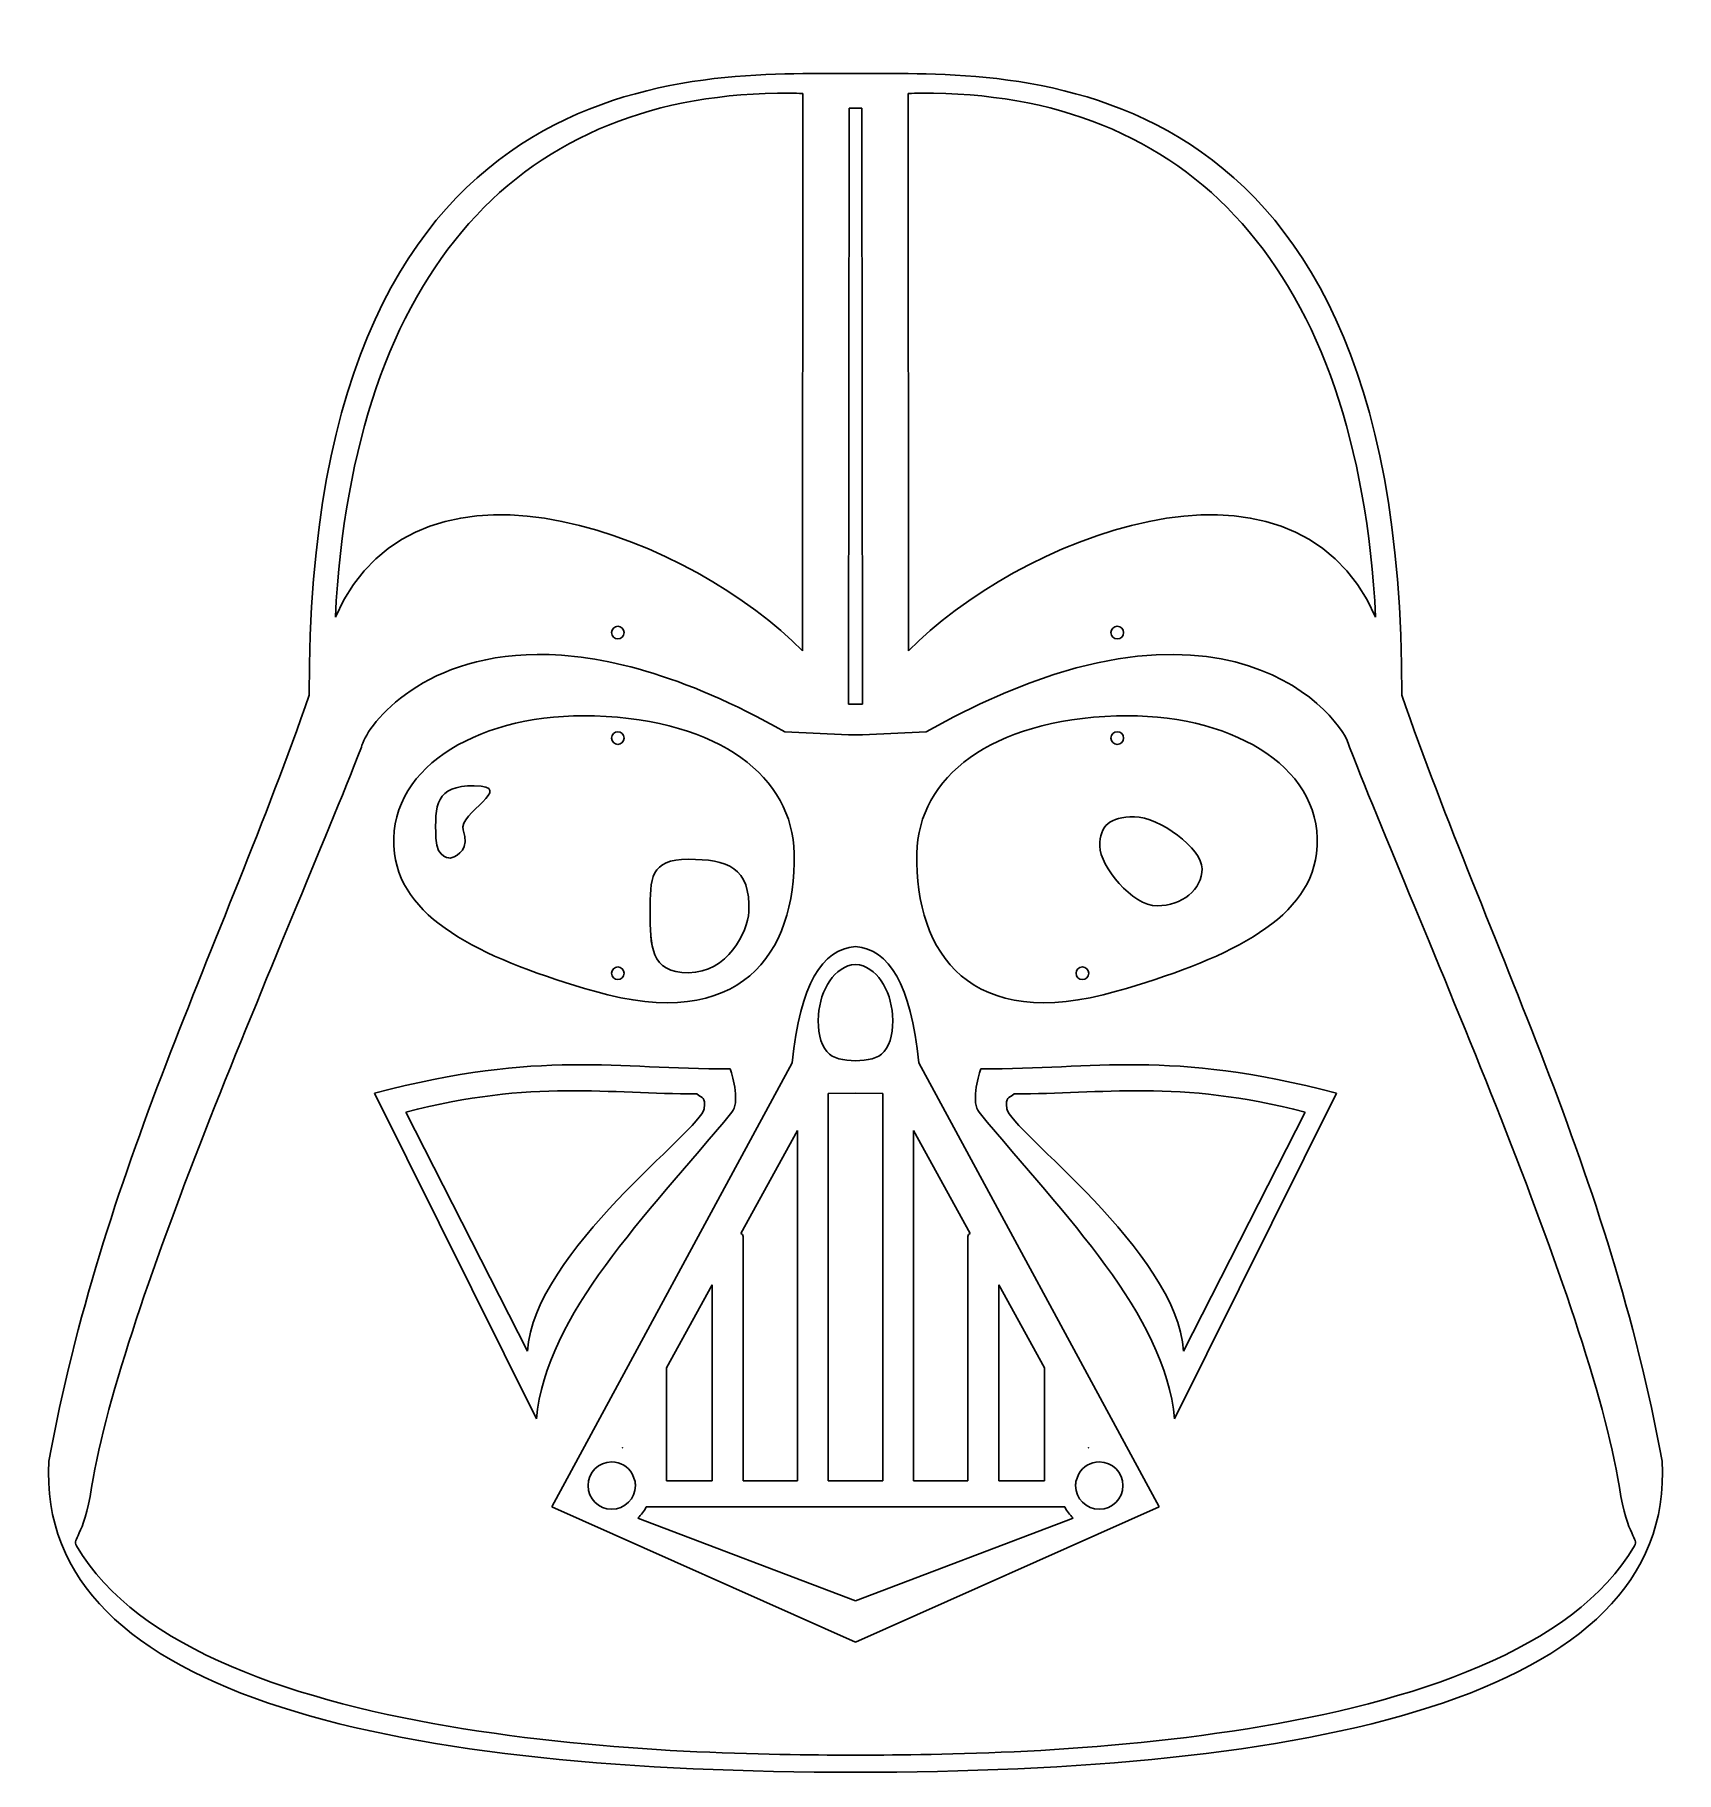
# Model space of a CAD drawing. Extents: x 20 to 176, y 93 to 258.
import ezdxf

# ---------------------------------------------------------------- set-up
doc = ezdxf.new("R2010")
doc.units = 0
doc.layers.add('Calque_2', color=7, linetype='CONTINUOUS')

msp = doc.modelspace()

# ---------------------------------------------------------------- linework, layer by layer
at = {"layer": 'Calque_2', "color": 7}
for p, q in [((98.214437, 254.779666), (98.214437, 254.779666)), ((91.976332, 252.901124), (91.976332, 252.901124)), ((93.197827, 252.878518), (93.161445, 199.774989)), ((103.266875, 199.774995), (103.230494, 252.878524)), ((104.451988, 252.90113), (104.451988, 252.901124)), ((97.537544, 194.682854), (97.611407, 251.490013)), ((97.611407, 251.490013), (98.816914, 251.490013)), ((98.816914, 251.490013), (98.890777, 194.708225)), ((75.577127, 202.115455), (75.577127, 202.115455)), ((123.151965, 202.115455), (123.151965, 202.115455)), ((67.889879, 199.435998), (67.889879, 199.435998)), ((98.890777, 194.708225), (97.537544, 194.682854)), ((72.325507, 193.591449), (72.325507, 193.591464)), ((75.577127, 192.06625), (75.577127, 192.06625)), ((91.476932, 192.063493), (97.533686, 191.776312)), ((98.894635, 191.776312), (104.951389, 192.063493)), ((123.151965, 192.06625), (123.151965, 192.06625)), ((124.102814, 193.591478), (124.102814, 193.591464)), ((97.533686, 191.776312), (98.894635, 191.776312)), ((61.887695, 186.921757), (61.887695, 186.921757)), ((124.775846, 183.962834), (124.775846, 183.962834)), ((82.298647, 179.916914), (82.298647, 179.916914)), ((88.055346, 174.914457), (88.055346, 174.914457)), ((75.577127, 169.6599), (75.577127, 169.6599)), ((119.825934, 169.6599), (119.825934, 169.6599)), ((101.740561, 165.083711), (101.740561, 165.083711)), ((92.17918, 160.531224), (69.279493, 118.212773)), ((71.234653, 160.343812), (71.234653, 160.343812)), ((92.17918, 160.531224), (92.17918, 160.531224)), ((127.148827, 118.212773), (104.249141, 160.531224)), ((125.193668, 160.343812), (125.193668, 160.343812)), ((52.394115, 157.641201), (67.815466, 126.596757)), ((70.658632, 157.864995), (70.658632, 157.864995)), ((95.617103, 157.596553), (98.214431, 157.624127)), ((95.617103, 120.759388), (95.617103, 157.596553)), ((98.214431, 157.624127), (100.811206, 157.596553)), ((100.811206, 157.596553), (100.811206, 120.759388)), ((125.769686, 157.864995), (125.769686, 157.864995)), ((128.612855, 126.596757), (144.034205, 157.641201)), ((66.959426, 133.058655), (55.365715, 155.833215)), ((141.062603, 155.833215), (129.468894, 133.058655)), ((87.277231, 144.261003), (92.694015, 154.074287)), ((92.694015, 154.074287), (92.694015, 120.759388)), ((103.734306, 154.074287), (109.151098, 144.261003)), ((103.734314, 120.759388), (103.734306, 154.074287)), ((87.499371, 120.718048), (87.499371, 143.980985)), ((108.928958, 143.980985), (108.928958, 120.718048)), ((80.213398, 131.46509), (84.576268, 139.368966)), ((84.576268, 139.368966), (84.576268, 120.718048)), ((111.852052, 139.368402), (116.214923, 131.465076)), ((111.852052, 120.718034), (111.852052, 139.368402)), ((80.213398, 120.718048), (80.213398, 131.46509)), ((116.214923, 131.465076), (116.214923, 120.718034)), ((74.992286, 122.507828), (74.992286, 122.507828)), ((76.011487, 123.852806), (76.028573, 123.883661)), ((76.028573, 123.883661), (76.04401, 123.841771)), ((120.384327, 123.84176), (120.399748, 123.883661)), ((120.399748, 123.883661), (120.416851, 123.852795)), ((121.436034, 122.507828), (121.436034, 122.507828)), ((76.941937, 121.3828), (77.212032, 120.643617)), ((119.216289, 120.643617), (119.486384, 121.3828)), ((84.576268, 120.718048), (80.213398, 120.718048)), ((92.697881, 120.718048), (87.499371, 120.718048)), ((98.214426, 120.718048), (95.612701, 120.718048)), ((100.815608, 120.718048), (98.214426, 120.718048)), ((108.928958, 120.718048), (103.730448, 120.718048)), ((116.214923, 120.718034), (111.852052, 120.718034)), ((69.279493, 118.212773), (98.214437, 105.339691)), ((78.274774, 118.212773), (98.214437, 118.212773)), ((98.214437, 118.212773), (118.153547, 118.212773)), ((98.214437, 105.339691), (127.148827, 118.212773)), ((98.214437, 109.280329), (77.478819, 117.147827)), ((118.949501, 117.147827), (98.214437, 109.280329))]:
    msp.add_line(p, q, dxfattribs=at)
for points in [[(98.214437, 254.779666), (85.620671, 254.578831), (45.947762, 258.473043), (46.187431, 195.569774)], [(150.24089, 195.569774), (150.480559, 258.473043), (110.808203, 254.578831), (98.214437, 254.779666)], [(48.665144, 202.9974), (50.37262, 236.240959), (66.466587, 253.11097), (91.976332, 252.901124)], [(91.976332, 252.901124), (92.381248, 252.897794), (92.788184, 252.890456), (93.197827, 252.878518)], [(103.230494, 252.878524), (103.640136, 252.890462), (104.04707, 252.897799), (104.451988, 252.90113)], [(104.451988, 252.901124), (129.961733, 253.11097), (146.055701, 236.240959), (147.763176, 202.9974)], [(93.161445, 199.774989), (83.180758, 210.07435), (56.884895, 221.293736), (48.665144, 202.9974)], [(147.763176, 202.9974), (139.543426, 221.293736), (113.247562, 210.07435), (103.266875, 199.774995)], [(104.951389, 192.063493), (133.504051, 208.197553), (144.791537, 193.206306), (145.267274, 190.612695)], [(74.977405, 201.515183), (74.977255, 201.846551), (75.245759, 202.115303), (75.577127, 202.115455)], [(75.577127, 202.115455), (75.90871, 202.115605), (76.177549, 201.846766), (76.1774, 201.515183)], [(122.552243, 201.515183), (122.552093, 201.846551), (122.820597, 202.115303), (123.151965, 202.115455)], [(123.151965, 202.115455), (123.483551, 202.115608), (123.75239, 201.846768), (123.75224, 201.515183)], [(75.577127, 200.91546), (75.245973, 200.915613), (74.977557, 201.184029), (74.977405, 201.515183)], [(76.1774, 201.515183), (76.177247, 201.183814), (75.908495, 200.915311), (75.577127, 200.91546)], [(123.151965, 200.91546), (122.820811, 200.915613), (122.552395, 201.184029), (122.552243, 201.515183)], [(123.75224, 201.515183), (123.752088, 201.183811), (123.483336, 200.915308), (123.151965, 200.91546)], [(51.161047, 190.612695), (51.473247, 192.314752), (56.441377, 199.35614), (67.889879, 199.435998)], [(67.889879, 199.435998), (73.886712, 199.477829), (81.661954, 197.609577), (91.476932, 192.063493)], [(46.187431, 195.569774), (37.771761, 171.390438), (26.420378, 150.14679), (21.384397, 122.58777)], [(175.043925, 122.58777), (170.007943, 150.14679), (158.656559, 171.390438), (150.24089, 195.569774)], [(72.325507, 193.591464), (61.881509, 193.600156), (53.343909, 188.387943), (54.312343, 180.460411)], [(73.34195, 193.574375), (73.001333, 193.585579), (72.662412, 193.591195), (72.325507, 193.591449)], [(92.371553, 180.460411), (92.229711, 187.760202), (85.327589, 193.179213), (73.34195, 193.574375)], [(74.977405, 191.465977), (74.977255, 191.797346), (75.245759, 192.066098), (75.577127, 192.06625)], [(75.577127, 192.06625), (75.90871, 192.0664), (76.177549, 191.79756), (76.1774, 191.465977)], [(123.086371, 193.574389), (111.100732, 193.179227), (104.198609, 187.760216), (104.056767, 180.460426)], [(122.552243, 191.465977), (122.552093, 191.797346), (122.820597, 192.066098), (123.151965, 192.06625)], [(124.102814, 193.591464), (123.765908, 193.591181), (123.426988, 193.585593), (123.086371, 193.574389)], [(123.151965, 192.06625), (123.483551, 192.066402), (123.75239, 191.797563), (123.75224, 191.465977)], [(142.115977, 180.460426), (143.084412, 188.387957), (134.546803, 193.600156), (124.102814, 193.591478)], [(25.447956, 120.076983), (28.388615, 137.960039), (43.984785, 172.277626), (51.161047, 190.612695)], [(75.577127, 190.866255), (75.245973, 190.866408), (74.977557, 191.134824), (74.977405, 191.465977)], [(76.1774, 191.465977), (76.177247, 191.134609), (75.908495, 190.866106), (75.577127, 190.866255)], [(123.151965, 190.866255), (122.820811, 190.866408), (122.552395, 191.134824), (122.552243, 191.465977)], [(123.75224, 191.465977), (123.752088, 191.134606), (123.483336, 190.866103), (123.151965, 190.866255)], [(145.267274, 190.612695), (152.443536, 172.277626), (168.039706, 137.960039), (170.980365, 120.076983)], [(58.247469, 181.919481), (58.135997, 185.125576), (58.207315, 186.921757), (61.887695, 186.921757)], [(61.887695, 186.921757), (66.013525, 186.921757), (60.3183, 184.258504), (60.840936, 182.725908)], [(121.490051, 181.183056), (121.490051, 183.131394), (122.410006, 183.962834), (124.775846, 183.962834)], [(124.775846, 183.962834), (127.141684, 183.962834), (131.233333, 180.957952), (131.233333, 179.009614)], [(60.840936, 182.725908), (61.462409, 180.903492), (60.413115, 180.291425), (59.69, 180.04204)], [(54.312343, 180.460411), (55.114018, 173.897971), (63.237008, 170.259032), (73.34195, 167.346451)], [(59.69, 180.04204), (59.69, 180.04204), (58.318741, 179.869579), (58.247469, 181.919481)], [(73.34195, 167.346451), (87.230356, 163.343346), (92.556937, 170.919802), (92.371553, 180.460411)], [(104.056767, 180.460426), (103.871384, 170.919816), (109.197964, 163.34336), (123.086371, 167.346465)], [(126.949841, 175.481836), (124.584003, 175.481836), (121.490051, 179.234718), (121.490051, 181.183056)], [(123.086371, 167.346465), (133.191312, 170.259046), (141.314303, 173.897986), (142.115977, 180.460426)], [(78.658458, 174.914457), (78.658458, 178.122491), (78.618187, 179.916764), (82.298568, 179.916767)], [(78.658421, 174.914635), (78.658421, 178.122669), (78.618258, 179.916911), (82.298647, 179.916914)], [(82.298568, 179.916767), (85.978949, 179.916767), (88.245425, 179.155385), (88.055346, 174.914457)], [(82.298647, 179.916914), (85.979028, 179.916914), (88.245617, 179.155563), (88.055537, 174.914635)], [(131.233333, 179.009614), (131.233333, 177.061276), (129.315678, 175.481836), (126.949841, 175.481836)], [(82.317937, 169.105928), (78.637556, 169.105928), (78.658421, 171.706601), (78.658421, 174.914635)], [(82.31796, 169.105799), (78.637579, 169.105799), (78.658458, 171.706423), (78.658458, 174.914457)], [(88.055537, 174.914635), (87.969324, 172.991096), (85.998318, 169.105928), (82.317937, 169.105928)], [(88.055346, 174.914457), (87.969132, 172.990918), (85.998341, 169.105799), (82.31796, 169.105799)], [(98.214437, 171.622778), (95.004811, 171.270912), (92.969495, 168.097368), (92.17918, 160.531224)], [(104.249141, 160.531224), (103.458826, 168.097368), (101.424063, 171.270912), (98.214437, 171.622778)], [(74.977405, 169.059627), (74.977255, 169.390995), (75.245759, 169.659747), (75.577127, 169.6599)], [(75.577127, 168.459905), (75.245973, 168.460057), (74.977557, 168.728473), (74.977405, 169.059627)], [(75.577127, 169.6599), (75.90871, 169.660049), (76.177549, 169.39121), (76.1774, 169.059627)], [(76.1774, 169.059627), (76.177247, 168.728259), (75.908495, 168.459755), (75.577127, 168.459905)], [(94.68776, 165.083711), (94.846544, 167.431727), (96.195913, 169.779946), (98.214437, 169.900782)], [(98.214437, 169.900782), (100.232961, 169.779946), (101.581777, 167.431727), (101.740561, 165.083711)], [(119.225658, 169.059627), (119.225509, 169.391213), (119.494348, 169.660052), (119.825934, 169.6599)], [(119.825934, 168.459905), (119.494562, 168.459752), (119.225811, 168.728256), (119.225658, 169.059627)], [(119.825934, 169.6599), (120.157302, 169.659747), (120.425805, 169.390995), (120.425656, 169.059627)], [(120.425656, 169.059627), (120.425504, 168.728473), (120.157088, 168.460057), (119.825934, 168.459905)], [(95.485368, 161.601685), (94.841071, 162.381603), (94.586606, 163.58792), (94.68776, 165.083711)], [(101.740561, 165.083711), (101.841715, 163.58792), (101.587244, 162.381603), (100.942953, 161.601685)], [(98.214437, 160.726353), (97.05583, 160.757414), (96.075401, 160.887465), (95.485368, 161.601685)], [(100.942953, 161.601685), (100.352919, 160.887465), (99.373044, 160.757434), (98.214437, 160.726353)], [(71.234653, 160.343812), (66.160009, 160.295109), (60.44942, 159.732042), (52.394115, 157.641201)], [(86.260782, 159.959614), (80.747997, 159.927003), (76.309296, 160.392512), (71.234653, 160.343812)], [(86.447644, 155.820537), (87.17225, 156.696259), (86.598613, 159.083893), (86.260782, 159.959614)], [(110.167539, 159.959614), (109.829707, 159.083893), (109.256071, 156.696259), (109.980676, 155.820537)], [(125.193668, 160.343812), (120.119024, 160.392512), (115.680323, 159.927003), (110.167539, 159.959614)], [(144.034205, 157.641201), (135.9789, 159.732042), (130.268311, 160.295109), (125.193668, 160.343812)], [(55.365715, 155.833215), (61.421775, 157.405091), (66.279014, 157.828382), (70.658632, 157.864995)], [(70.658632, 157.864995), (75.038246, 157.901607), (78.94011, 157.551635), (83.084678, 157.57616)], [(83.084678, 157.57616), (83.670256, 157.077727), (83.924829, 157.377038), (83.789131, 156.15733)], [(112.639187, 156.15733), (112.503489, 157.377038), (112.758065, 157.077727), (113.343642, 157.57616)], [(113.343642, 157.57616), (117.488211, 157.551635), (121.390108, 157.901607), (125.769686, 157.864995)], [(125.769686, 157.864995), (130.149304, 157.828382), (135.006543, 157.405091), (141.062603, 155.833215)], [(83.789131, 156.15733), (83.568227, 154.171756), (67.571891, 142.571923), (66.959426, 133.058655)], [(67.815466, 126.596757), (68.794099, 136.673944), (78.162621, 145.807694), (86.447644, 155.820537)], [(109.980676, 155.820537), (118.265699, 145.807694), (127.634221, 136.673944), (128.612855, 126.596757)], [(129.468894, 133.058655), (128.85643, 142.571923), (112.860091, 154.171756), (112.639187, 156.15733)], [(87.499371, 143.980985), (87.499371, 144.118475), (87.404098, 144.227977), (87.277231, 144.261003)], [(109.151098, 144.261003), (109.024231, 144.227977), (108.928958, 144.118475), (108.928958, 143.980985)], [(21.384397, 122.58777), (20.032736, 99.576939), (56.088447, 92.938452), (98.214437, 92.938452)], [(72.735612, 120.251704), (72.735702, 121.497904), (73.746086, 122.508042), (74.992286, 122.507828)], [(74.992286, 122.507828), (75.825505, 122.507769), (76.551203, 122.054678), (76.941937, 121.3828)], [(76.04401, 123.841771), (76.033032, 123.845129), (76.022505, 123.84956), (76.011487, 123.852806)], [(98.214437, 92.938452), (140.340427, 92.938452), (176.395583, 99.576939), (175.043925, 122.58777)], [(119.486384, 121.3828), (119.877118, 122.054678), (120.602815, 122.507769), (121.436034, 122.507828)], [(120.416851, 123.852795), (120.405844, 123.849549), (120.395289, 123.845118), (120.384327, 123.84176)], [(121.436034, 122.507828), (122.682234, 122.508042), (123.692618, 121.497904), (123.692708, 120.251704)], [(24.022513, 114.510813), (23.600001, 115.240089), (24.646016, 115.200129), (25.447956, 120.076983)], [(74.992286, 117.99503), (73.745872, 117.994815), (72.735398, 119.005289), (72.735612, 120.251704)], [(77.24841, 120.251704), (77.248625, 119.005504), (76.238487, 117.99512), (74.992286, 117.99503)], [(77.212032, 120.643617), (77.234412, 120.516087), (77.248402, 120.385652), (77.24841, 120.251704)], [(92.694015, 120.759388), (92.694015, 120.74522), (92.696555, 120.731899), (92.697881, 120.718048)], [(95.612701, 120.718048), (95.61383, 120.731905), (95.617103, 120.745198), (95.617103, 120.759388)], [(100.811206, 120.759388), (100.811206, 120.745192), (100.814395, 120.731899), (100.815608, 120.718048)], [(103.730448, 120.718048), (103.731576, 120.731905), (103.734314, 120.745226), (103.734314, 120.759388)], [(121.436034, 117.99503), (120.189834, 117.99512), (119.179696, 119.005504), (119.17991, 120.251704)], [(119.17991, 120.251704), (119.179919, 120.385652), (119.193908, 120.516087), (119.216289, 120.643617)], [(123.692708, 120.251704), (123.692923, 119.005289), (122.682449, 117.994815), (121.436034, 117.99503)], [(170.980365, 120.076983), (171.782305, 115.200129), (172.82832, 115.240089), (172.405808, 114.510813)], [(77.478819, 117.147827), (77.800587, 117.450976), (78.069948, 117.811371), (78.274774, 118.212773)], [(118.153547, 118.212773), (118.358372, 117.811371), (118.627734, 117.450976), (118.949501, 117.147827)], [(98.214437, 94.572253), (86.032092, 94.572253), (35.538122, 94.634246), (24.022513, 114.510813)], [(172.405808, 114.510813), (160.890198, 94.634246), (110.396782, 94.572253), (98.214437, 94.572253)]]:
    msp.add_open_spline(points, degree=3, dxfattribs=at)

doc.saveas('drawing.dxf')
